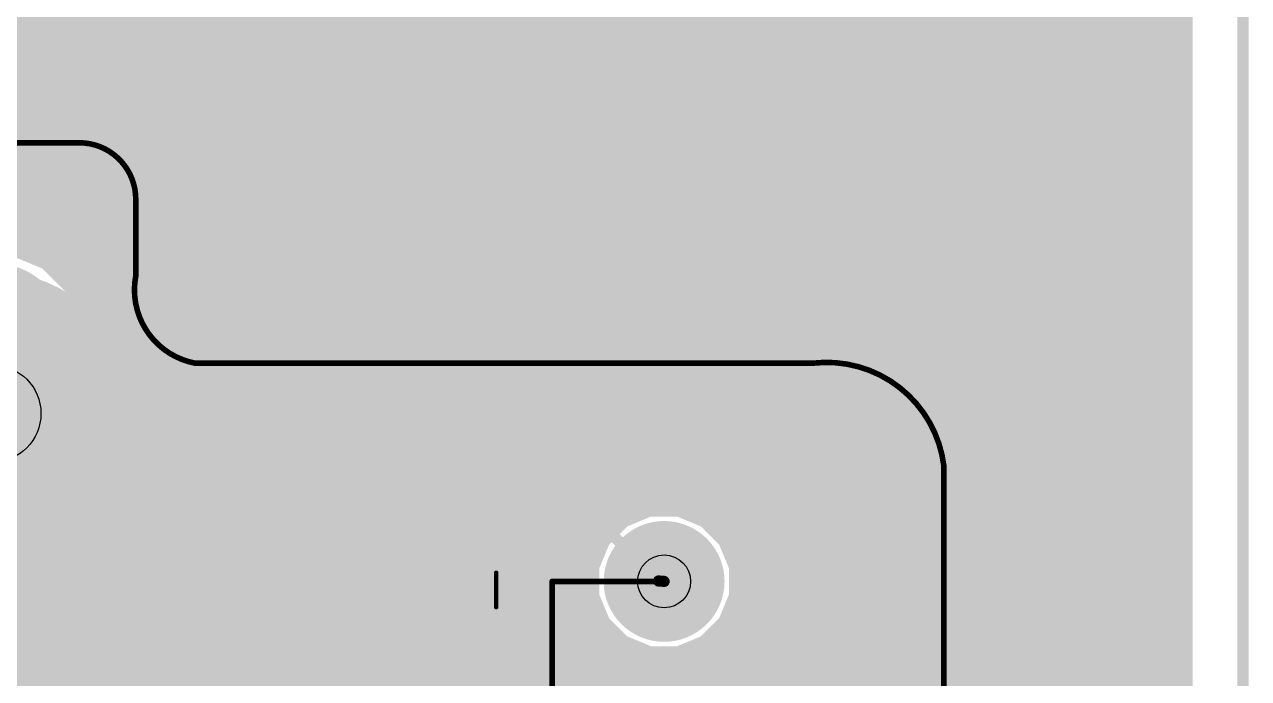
# Model space of a CAD drawing. Extents: x 0 to 10.8, y 0 to 6.1.
# Drawn here: x 9.719 to 10.812, y 2.918 to 3.502 of the extents above; entities that cross this region are included whole.
import ezdxf

# ---------------------------------------------------------------- set-up
doc = ezdxf.new("R2010")
doc.units = 0
for name, color, linetype in [('1', 22, 'CONTINUOUS'), ('116', 253, 'CONTINUOUS'), ('16', 175, 'CONTINUOUS'), ('17', 82, 'CONTINUOUS'), ('20', 7, 'CONTINUOUS'), ('21', 253, 'CONTINUOUS'), ('29', 253, 'CONTINUOUS'), ('30', 253, 'CONTINUOUS'), ('44', 253, 'CONTINUOUS')]:
    doc.layers.add(name, color=color, linetype=linetype)

# ---------------------------------------------------------------- blocks, each defined once
blk = doc.blocks.new('ROUNDP')
at = {"const_width": 0.5}
blk.add_lwpolyline([(0, -0.25, 1), (0, 0.25, 1), (0, -0.25)], format="xyb", dxfattribs=at)
blk = doc.blocks.new('LONGP100')
at = {"const_width": 1}
blk.add_lwpolyline([(-0.5, 0), (0.5, 0)], dxfattribs=at)
at = {"const_width": 0.5}
for points in [[(-0.5, 0.25, 1), (-0.5, -0.25)], [(0.5, -0.25, 1), (0.5, 0.25)]]:
    blk.add_lwpolyline(points, format="xyb", dxfattribs=at)

msp = doc.modelspace()

# ---------------------------------------------------------------- linework, layer by layer
at = {"layer": '1'}
for points, const_width in [([(10.754087, 4.286417), (10.754087, 0.248579)], 0.016), ([(8.961043, 3.504), (10.754087, 3.504)], 0.016), ([(8.961043, 3.488), (10.754087, 3.488)], 0.016), ([(8.961043, 3.472), (10.754087, 3.472)], 0.016), ([(8.961043, 3.456), (10.754087, 3.456)], 0.016), ([(8.961043, 3.44), (10.754087, 3.44)], 0.016), ([(8.961043, 3.424), (10.754087, 3.424)], 0.016), ([(8.961043, 3.408), (10.754087, 3.408)], 0.016), ([(8.961043, 3.392), (10.754087, 3.392)], 0.016), ([(8.961043, 3.376), (10.754087, 3.376)], 0.016), ([(8.961043, 3.36), (10.754087, 3.36)], 0.016), ([(8.961043, 3.344), (10.754087, 3.344)], 0.016), ([(8.961043, 3.328), (10.754087, 3.328)], 0.016), ([(8.961043, 3.312), (10.754087, 3.312)], 0.016), ([(9.747882, 3.294398), (9.709732, 3.304618)], 0.016), ([(9.741902, 3.296), (10.754087, 3.296)], 0.016), ([(9.782083, 3.27465), (9.747882, 3.294398)], 0.016), ([(9.689984, 2.872858), (9.689984, 3.154622)], 0.254), ([(9.772819, 3.28), (10.754087, 3.28)], 0.016), ([(9.810012, 3.24672), (9.782083, 3.27465)], 0.016), ([(9.792732, 3.264), (10.754087, 3.264)], 0.016), ([(9.808732, 3.248), (10.754087, 3.248)], 0.016), ([(9.82976, 3.21252), (9.810012, 3.24672)], 0.016), ([(9.818512, 3.232), (10.754087, 3.232)], 0.016), ([(9.827752, 3.216), (10.754087, 3.216)], 0.016), ([(9.83998, 3.17437), (9.82976, 3.21252)], 0.016), ([(9.833114, 3.2), (10.754087, 3.2)], 0.016), ([(9.837402, 3.184), (10.754087, 3.184)], 0.016), ([(9.83998, 2.853106), (9.83998, 3.17437)], 0.016), ([(9.83998, 3.168), (10.754087, 3.168)], 0.016), ([(9.83998, 3.152), (10.754087, 3.152)], 0.016), ([(9.83998, 3.136), (10.754087, 3.136)], 0.016), ([(9.83998, 3.12), (10.754087, 3.12)], 0.016), ([(9.83998, 3.104), (10.754087, 3.104)], 0.016), ([(9.83998, 3.088), (10.754087, 3.088)], 0.016), ([(9.83998, 3.072), (10.754087, 3.072)], 0.016), ([(10.276854, 3.070618), (10.252598, 3.060571)], 0.016), ([(10.30311, 3.070618), (10.276854, 3.070618)], 0.016), ([(10.327366, 3.060571), (10.30311, 3.070618)], 0.016), ([(9.83998, 3.056), (10.248028, 3.056)], 0.016), ([(10.252598, 3.060571), (10.234031, 3.042004)], 0.016), ([(10.345933, 3.042004), (10.327366, 3.060571)], 0.016), ([(10.331937, 3.056), (10.754087, 3.056)], 0.016), ([(9.83998, 3.04), (10.233205, 3.04)], 0.016), ([(10.234031, 3.042004), (10.223984, 3.017748)], 0.016), ([(10.35598, 3.017748), (10.345933, 3.042004)], 0.016), ([(10.346764, 3.04), (10.754087, 3.04)], 0.016), ([(9.83998, 3.024), (10.226575, 3.024)], 0.016), ([(10.353394, 3.024), (10.754087, 3.024)], 0.016), ([(10.223984, 3.017748), (10.223984, 2.991492)], 0.016), ([(10.35598, 2.991492), (10.35598, 3.017748)], 0.016), ([(9.83998, 3.008), (10.223984, 3.008)], 0.016), ([(10.35598, 3.008), (10.754087, 3.008)], 0.016), ([(8.660047, 2.872858), (9.689984, 2.872858)], 0.254), ([(9.83998, 2.992), (10.223984, 2.992)], 0.016), ([(10.223984, 2.991492), (10.234031, 2.967236)], 0.016), ([(10.345933, 2.967236), (10.35598, 2.991492)], 0.016), ([(10.35598, 2.992), (10.754087, 2.992)], 0.016), ([(9.83998, 2.976), (10.230398, 2.976)], 0.016), ([(10.234031, 2.967236), (10.252598, 2.948669)], 0.016), ([(10.327366, 2.948669), (10.345933, 2.967236)], 0.016), ([(10.349563, 2.976), (10.754087, 2.976)], 0.016), ([(9.83998, 2.96), (10.241268, 2.96)], 0.016), ([(10.369575, 2.959618), (10.330154, 2.949055)], 0.016), ([(10.338697, 2.96), (10.754087, 2.96)], 0.016), ([(10.41039, 2.959618), (10.369575, 2.959618)], 0.016), ([(10.449811, 2.949055), (10.41039, 2.959618)], 0.016), ([(10.252598, 2.948669), (10.276854, 2.938622)], 0.016), ([(10.330154, 2.949055), (10.294811, 2.92865)], 0.016), ([(10.30311, 2.938622), (10.327366, 2.948669)], 0.016), ([(10.485154, 2.92865), (10.449811, 2.949055)], 0.016), ([(9.83998, 2.944), (10.26387, 2.944)], 0.016), ([(10.276854, 2.938622), (10.30311, 2.938622)], 0.016), ([(10.316091, 2.944), (10.321402, 2.944)], 0.016), ([(10.458567, 2.944), (10.754087, 2.944)], 0.016), ([(9.83998, 2.928), (10.294161, 2.928)], 0.016), ([(10.294811, 2.92865), (10.165953, 2.799791)], 0.016), ([(10.289984, 2.704622), (10.389984, 2.804622)], 0.254), ([(10.514012, 2.899791), (10.485154, 2.92865)], 0.016), ([(10.485803, 2.928), (10.754087, 2.928)], 0.016), ([(9.83998, 2.912), (10.278161, 2.912)], 0.016), ([(10.501803, 2.912), (10.754087, 2.912)], 0.016)]:
    msp.add_lwpolyline(points, dxfattribs=dict(at, const_width=const_width))
for points, const_width in [([(10.754087, 3.5, 1), (10.754087, 3.508)], 0.008), ([(10.754087, 3.484, 1), (10.754087, 3.492)], 0.008), ([(10.754087, 3.468, 1), (10.754087, 3.476)], 0.008), ([(10.754087, 3.452, 1), (10.754087, 3.46)], 0.008), ([(10.754087, 3.436, 1), (10.754087, 3.444)], 0.008), ([(10.754087, 3.42, 1), (10.754087, 3.428)], 0.008), ([(10.754087, 3.404, 1), (10.754087, 3.412)], 0.008), ([(10.754087, 3.388, 1), (10.754087, 3.396)], 0.008), ([(10.754087, 3.372, 1), (10.754087, 3.38)], 0.008), ([(10.754087, 3.356, 1), (10.754087, 3.364)], 0.008), ([(10.754087, 3.34, 1), (10.754087, 3.348)], 0.008), ([(10.754087, 3.324, 1), (10.754087, 3.332)], 0.008), ([(10.754087, 3.308, 1), (10.754087, 3.316)], 0.008), ([(9.741902, 3.3, 1), (9.741902, 3.292)], 0.008), ([(10.754087, 3.292, 1), (10.754087, 3.3)], 0.008), ([(9.749882, 3.297862, 1), (9.745882, 3.290934)], 0.008), ([(9.746847, 3.290534, 1), (9.748917, 3.298261)], 0.008), ([(9.753484, 3.154622, 1), (9.626484, 3.154622)], 0.127), ([(9.772819, 3.284, 1), (9.772819, 3.276)], 0.008), ([(9.784911, 3.277478, 1), (9.779254, 3.271821)], 0.008), ([(9.780083, 3.271186, 1), (9.784083, 3.278114)], 0.008), ([(10.754087, 3.276, 1), (10.754087, 3.284)], 0.008), ([(9.792732, 3.268, 1), (9.792732, 3.26)], 0.008), ([(10.754087, 3.26, 1), (10.754087, 3.268)], 0.008), ([(9.808732, 3.252, 1), (9.808732, 3.244)], 0.008), ([(9.813476, 3.248721, 1), (9.806548, 3.24472)], 0.008), ([(9.807183, 3.243892, 1), (9.81284, 3.249549)], 0.008), ([(10.754087, 3.244, 1), (10.754087, 3.252)], 0.008), ([(9.818512, 3.236, 1), (9.818512, 3.228)], 0.008), ([(10.754087, 3.228, 1), (10.754087, 3.236)], 0.008), ([(9.827752, 3.22, 1), (9.827752, 3.212)], 0.008), ([(9.833624, 3.213555, 1), (9.825896, 3.211485)], 0.008), ([(9.826296, 3.21052, 1), (9.833224, 3.21452)], 0.008), ([(10.754087, 3.212, 1), (10.754087, 3.22)], 0.008), ([(9.833114, 3.204, 1), (9.833114, 3.196)], 0.008), ([(10.754087, 3.196, 1), (10.754087, 3.204)], 0.008), ([(9.837402, 3.188, 1), (9.837402, 3.18)], 0.008), ([(9.84398, 3.17437, 1), (9.83598, 3.17437)], 0.008), ([(10.754087, 3.18, 1), (10.754087, 3.188)], 0.008), ([(9.83998, 3.172, 1), (9.83998, 3.164)], 0.008), ([(9.836117, 3.173335, 1), (9.843844, 3.175405)], 0.008), ([(10.754087, 3.164, 1), (10.754087, 3.172)], 0.008), ([(9.83998, 3.156, 1), (9.83998, 3.148)], 0.008), ([(10.754087, 3.148, 1), (10.754087, 3.156)], 0.008), ([(9.83998, 3.14, 1), (9.83998, 3.132)], 0.008), ([(10.754087, 3.132, 1), (10.754087, 3.14)], 0.008), ([(9.83998, 3.124, 1), (9.83998, 3.116)], 0.008), ([(10.754087, 3.116, 1), (10.754087, 3.124)], 0.008), ([(9.83998, 3.108, 1), (9.83998, 3.1)], 0.008), ([(10.754087, 3.1, 1), (10.754087, 3.108)], 0.008), ([(9.83998, 3.092, 1), (9.83998, 3.084)], 0.008), ([(10.754087, 3.084, 1), (10.754087, 3.092)], 0.008), ([(9.83998, 3.076, 1), (9.83998, 3.068)], 0.008), ([(10.276854, 3.074618, 1), (10.276854, 3.066618)], 0.008), ([(10.278385, 3.066923, 1), (10.275324, 3.074314)], 0.008), ([(10.304641, 3.074314, 1), (10.301579, 3.066923)], 0.008), ([(10.30311, 3.066618, 1), (10.30311, 3.074618)], 0.008), ([(10.754087, 3.068, 1), (10.754087, 3.076)], 0.008), ([(9.83998, 3.06, 1), (9.83998, 3.052)], 0.008), ([(10.248028, 3.052, 1), (10.248028, 3.06)], 0.008), ([(10.251068, 3.064266, 1), (10.254129, 3.056875)], 0.008), ([(10.255427, 3.057742, 1), (10.24977, 3.063399)], 0.008), ([(10.330195, 3.063399, 1), (10.324538, 3.057742)], 0.008), ([(10.325835, 3.056875, 1), (10.328897, 3.064266)], 0.008), ([(10.331937, 3.06, 1), (10.331937, 3.052)], 0.008), ([(10.754087, 3.052, 1), (10.754087, 3.06)], 0.008), ([(9.83998, 3.044, 1), (9.83998, 3.036)], 0.008), ([(10.231203, 3.044832, 1), (10.23686, 3.039176)], 0.008), ([(10.237727, 3.040473, 1), (10.230336, 3.043535)], 0.008), ([(10.233205, 3.036, 1), (10.233205, 3.044)], 0.008), ([(10.349629, 3.043535, 1), (10.342238, 3.040473)], 0.008), ([(10.346764, 3.044, 1), (10.346764, 3.036)], 0.008), ([(10.343105, 3.039176, 1), (10.348761, 3.044832)], 0.008), ([(10.754087, 3.036, 1), (10.754087, 3.044)], 0.008), ([(9.83998, 3.028, 1), (9.83998, 3.02)], 0.008), ([(10.226575, 3.02, 1), (10.226575, 3.028)], 0.008), ([(10.353394, 3.028, 1), (10.353394, 3.02)], 0.008), ([(10.754087, 3.02, 1), (10.754087, 3.028)], 0.008), ([(10.227984, 3.017748, 1), (10.219984, 3.017748)], 0.008), ([(10.220289, 3.019279, 1), (10.22768, 3.016217)], 0.008), ([(10.35998, 3.017748, 1), (10.35198, 3.017748)], 0.008), ([(10.352285, 3.016217, 1), (10.359676, 3.019279)], 0.008), ([(9.83998, 3.012, 1), (9.83998, 3.004)], 0.008), ([(10.223984, 3.004, 1), (10.223984, 3.012)], 0.008), ([(10.35598, 3.012, 1), (10.35598, 3.004)], 0.008), ([(10.754087, 3.004, 1), (10.754087, 3.012)], 0.008), ([(9.689984, 2.809358, 1), (9.689984, 2.936358)], 0.127), ([(9.83998, 2.996, 1), (9.83998, 2.988)], 0.008), ([(10.22768, 2.993023, 1), (10.220289, 2.989961)], 0.008), ([(10.223984, 2.988, 1), (10.223984, 2.996)], 0.008), ([(10.35598, 2.996, 1), (10.35598, 2.988)], 0.008), ([(10.359676, 2.989961, 1), (10.352285, 2.993023)], 0.008), ([(10.754087, 2.988, 1), (10.754087, 2.996)], 0.008), ([(10.219984, 2.991492, 1), (10.227984, 2.991492)], 0.008), ([(10.35198, 2.991492, 1), (10.35998, 2.991492)], 0.008), ([(9.83998, 2.98, 1), (9.83998, 2.972)], 0.008), ([(10.23686, 2.970065, 1), (10.231203, 2.964408)], 0.008), ([(10.230398, 2.972, 1), (10.230398, 2.98)], 0.008), ([(10.348761, 2.964408, 1), (10.343105, 2.970065)], 0.008), ([(10.349563, 2.98, 1), (10.349563, 2.972)], 0.008), ([(10.754087, 2.972, 1), (10.754087, 2.98)], 0.008), ([(9.83998, 2.964, 1), (9.83998, 2.956)], 0.008), ([(10.230336, 2.965705, 1), (10.237727, 2.968767)], 0.008), ([(10.241268, 2.956, 1), (10.241268, 2.964)], 0.008), ([(10.338697, 2.964, 1), (10.338697, 2.956)], 0.008), ([(10.342238, 2.968767, 1), (10.349629, 2.965705)], 0.008), ([(10.369575, 2.963618, 1), (10.369575, 2.955618)], 0.008), ([(10.37061, 2.955754, 1), (10.36854, 2.963482)], 0.008), ([(10.411425, 2.963482, 1), (10.409354, 2.955754)], 0.008), ([(10.41039, 2.955618, 1), (10.41039, 2.963618)], 0.008), ([(10.754087, 2.956, 1), (10.754087, 2.964)], 0.008), ([(10.254129, 2.952365, 1), (10.251068, 2.944974)], 0.008), ([(10.24977, 2.945841, 1), (10.255427, 2.951498)], 0.008), ([(10.324538, 2.951498, 1), (10.330195, 2.945841)], 0.008), ([(10.328897, 2.944974, 1), (10.325835, 2.952365)], 0.008), ([(10.329118, 2.952919, 1), (10.331189, 2.945191)], 0.008), ([(10.332154, 2.945591, 1), (10.328154, 2.952519)], 0.008), ([(10.451811, 2.952519, 1), (10.447811, 2.945591)], 0.008), ([(10.448776, 2.945191, 1), (10.450846, 2.952919)], 0.008), ([(9.83998, 2.948, 1), (9.83998, 2.94)], 0.008), ([(10.26387, 2.94, 1), (10.26387, 2.948)], 0.008), ([(10.276854, 2.942622, 1), (10.276854, 2.934622)], 0.008), ([(10.275324, 2.934927, 1), (10.278385, 2.942318)], 0.008), ([(10.301579, 2.942318, 1), (10.304641, 2.934927)], 0.008), ([(10.30311, 2.934622, 1), (10.30311, 2.942622)], 0.008), ([(10.316091, 2.948, 1), (10.316091, 2.94)], 0.008), ([(10.321402, 2.94, 1), (10.321402, 2.948)], 0.008), ([(10.458567, 2.948, 1), (10.458567, 2.94)], 0.008), ([(10.754087, 2.94, 1), (10.754087, 2.948)], 0.008), ([(9.626484, 2.872858, 1), (9.753484, 2.872858)], 0.127), ([(9.83998, 2.932, 1), (9.83998, 2.924)], 0.008), ([(10.434886, 2.759721, 1), (10.345083, 2.849523)], 0.127), ([(10.292811, 2.932114, 1), (10.296811, 2.925186)], 0.008), ([(10.297639, 2.925821, 1), (10.291983, 2.931478)], 0.008), ([(10.294161, 2.924, 1), (10.294161, 2.932)], 0.008), ([(10.487982, 2.931478, 1), (10.482325, 2.925821)], 0.008), ([(10.485803, 2.932, 1), (10.485803, 2.924)], 0.008), ([(10.483154, 2.925186, 1), (10.487154, 2.932114)], 0.008), ([(10.754087, 2.924, 1), (10.754087, 2.932)], 0.008), ([(9.83998, 2.916, 1), (9.83998, 2.908)], 0.008), ([(10.278161, 2.908, 1), (10.278161, 2.916)], 0.008), ([(10.501803, 2.916, 1), (10.501803, 2.908)], 0.008), ([(10.754087, 2.908, 1), (10.754087, 2.916)], 0.008)]:
    msp.add_lwpolyline(points, format="xyb", dxfattribs=dict(at, const_width=const_width))
at = {"layer": '116'}
for points, const_width in [([(9.69, 3.129016, 1), (9.69, 3.180197, 1), (9.69, 3.129016)], 0.03937), ([(10.29, 2.988858, 1), (10.29, 3.020354, 1), (10.29, 2.988858)], 0.019685)]:
    msp.add_lwpolyline(points, format="xyb", dxfattribs=dict(at, const_width=const_width))
at = {"layer": '16'}
for points, const_width in [([(10.257213, 3.06248), (9.005996, 4.313697)], 0.016), ([(8.985, 4.305), (10.285, 3.005)], 0.01), ([(8.976299, 4.284), (10.229425, 3.030878)], 0.016), ([(10.754087, 4.286417), (10.754087, 0.248579)], 0.016), ([(8.956043, 3.504), (9.756299, 3.504)], 0.016), ([(9.815693, 3.504), (10.754087, 3.504)], 0.016), ([(8.956043, 3.488), (9.772299, 3.488)], 0.016), ([(9.831693, 3.488), (10.754087, 3.488)], 0.016), ([(8.956043, 3.472), (9.788299, 3.472)], 0.016), ([(9.847693, 3.472), (10.754087, 3.472)], 0.016), ([(8.956043, 3.456), (9.804299, 3.456)], 0.016), ([(9.863693, 3.456), (10.754087, 3.456)], 0.016), ([(8.956043, 3.44), (9.820299, 3.44)], 0.016), ([(9.879693, 3.44), (10.754087, 3.44)], 0.016), ([(8.956043, 3.424), (9.836299, 3.424)], 0.016), ([(9.895693, 3.424), (10.754087, 3.424)], 0.016), ([(8.956043, 3.408), (9.852299, 3.408)], 0.016), ([(9.911693, 3.408), (10.754087, 3.408)], 0.016), ([(8.956043, 3.392), (9.868299, 3.392)], 0.016), ([(9.927693, 3.392), (10.754087, 3.392)], 0.016), ([(8.956043, 3.376), (9.884299, 3.376)], 0.016), ([(9.943693, 3.376), (10.754087, 3.376)], 0.016), ([(8.956043, 3.36), (9.900299, 3.36)], 0.016), ([(9.959693, 3.36), (10.754087, 3.36)], 0.016), ([(8.956043, 3.344), (9.916299, 3.344)], 0.016), ([(9.975693, 3.344), (10.754087, 3.344)], 0.016), ([(8.956043, 3.328), (9.932299, 3.328)], 0.016), ([(9.991693, 3.328), (10.754087, 3.328)], 0.016), ([(8.956043, 3.312), (9.948299, 3.312)], 0.016), ([(10.007693, 3.312), (10.754087, 3.312)], 0.016), ([(9.73887, 3.291094), (9.70715, 3.304232)], 0.016), ([(9.727028, 3.296), (9.964299, 3.296)], 0.016), ([(10.023693, 3.296), (10.754087, 3.296)], 0.016), ([(9.76315, 3.266815), (9.73887, 3.291094)], 0.016), ([(9.749965, 3.28), (9.980299, 3.28)], 0.016), ([(10.039693, 3.28), (10.754087, 3.28)], 0.016), ([(9.776287, 3.235094), (9.76315, 3.266815)], 0.016), ([(9.764319, 3.264), (9.996299, 3.264)], 0.016), ([(10.055693, 3.264), (10.754087, 3.264)], 0.016), ([(9.770945, 3.248), (10.012299, 3.248)], 0.016), ([(10.071693, 3.248), (10.754087, 3.248)], 0.016), ([(9.776287, 3.074146), (9.776287, 3.235094)], 0.016), ([(9.776287, 3.232), (10.028299, 3.232)], 0.016), ([(10.087693, 3.232), (10.754087, 3.232)], 0.016), ([(9.776287, 3.216), (10.044299, 3.216)], 0.016), ([(10.103693, 3.216), (10.754087, 3.216)], 0.016), ([(9.776287, 3.2), (10.060299, 3.2)], 0.016), ([(10.119693, 3.2), (10.754087, 3.2)], 0.016), ([(9.776287, 3.184), (10.076299, 3.184)], 0.016), ([(10.135693, 3.184), (10.754087, 3.184)], 0.016), ([(9.776287, 3.168), (10.092299, 3.168)], 0.016), ([(10.151693, 3.168), (10.754087, 3.168)], 0.016), ([(9.776287, 3.152), (10.108299, 3.152)], 0.016), ([(10.167693, 3.152), (10.754087, 3.152)], 0.016), ([(9.776287, 3.136), (10.124299, 3.136)], 0.016), ([(10.183693, 3.136), (10.754087, 3.136)], 0.016), ([(9.776287, 3.12), (10.140299, 3.12)], 0.016), ([(10.199693, 3.12), (10.754087, 3.12)], 0.016), ([(9.776287, 3.104), (10.156299, 3.104)], 0.016), ([(10.215693, 3.104), (10.754087, 3.104)], 0.016), ([(9.776287, 3.088), (10.172299, 3.088)], 0.016), ([(10.231693, 3.088), (10.754087, 3.088)], 0.016), ([(9.76315, 3.042425), (9.776287, 3.074146)], 0.016), ([(9.775398, 3.072), (10.188299, 3.072)], 0.016), ([(10.247693, 3.072), (10.754087, 3.072)], 0.016), ([(10.276854, 3.070618), (10.257213, 3.06248)], 0.016), ([(10.30311, 3.070618), (10.276854, 3.070618)], 0.016), ([(10.327366, 3.060571), (10.30311, 3.070618)], 0.016), ([(9.768772, 3.056), (10.204299, 3.056)], 0.016), ([(10.345933, 3.042004), (10.327366, 3.060571)], 0.016), ([(10.331937, 3.056), (10.754087, 3.056)], 0.016), ([(9.73887, 3.018146), (9.76315, 3.042425)], 0.016), ([(9.760724, 3.04), (10.220299, 3.04)], 0.016), ([(10.35598, 3.017748), (10.345933, 3.042004)], 0.016), ([(10.346764, 3.04), (10.754087, 3.04)], 0.016), ([(9.744724, 3.024), (10.226579, 3.024)], 0.016), ([(10.229425, 3.030878), (10.223984, 3.017748)], 0.016), ([(10.353394, 3.024), (10.754087, 3.024)], 0.016), ([(9.70715, 3.005008), (9.73887, 3.018146)], 0.016), ([(10.223984, 3.017748), (10.223984, 2.991492)], 0.016), ([(10.35598, 2.991492), (10.35598, 3.017748)], 0.016), ([(9.71437, 3.008), (10.223984, 3.008)], 0.016), ([(10.285, 3.005), (10.289984, 3.004622)], 0.01), ([(10.35598, 3.008), (10.754087, 3.008)], 0.016), ([(8.956043, 2.992), (10.223984, 2.992)], 0.016), ([(10.223984, 2.991492), (10.234031, 2.967236)], 0.016), ([(10.345933, 2.967236), (10.35598, 2.991492)], 0.016), ([(10.35598, 2.992), (10.754087, 2.992)], 0.016), ([(8.956043, 2.976), (10.230398, 2.976)], 0.016), ([(10.234031, 2.967236), (10.252598, 2.948669)], 0.016), ([(10.327366, 2.948669), (10.345933, 2.967236)], 0.016), ([(10.349563, 2.976), (10.754087, 2.976)], 0.016), ([(8.956043, 2.96), (10.241268, 2.96)], 0.016), ([(10.338697, 2.96), (10.754087, 2.96)], 0.016), ([(10.252598, 2.948669), (10.276854, 2.938622)], 0.016), ([(10.30311, 2.938622), (10.327366, 2.948669)], 0.016), ([(7.34915, 2.944), (10.26387, 2.944)], 0.016), ([(10.276854, 2.938622), (10.30311, 2.938622)], 0.016), ([(10.316091, 2.944), (10.754087, 2.944)], 0.016), ([(7.33315, 2.928), (10.754087, 2.928)], 0.016), ([(7.31715, 2.912), (10.754087, 2.912)], 0.016)]:
    msp.add_lwpolyline(points, dxfattribs=dict(at, const_width=const_width))
for points, const_width in [([(9.756299, 3.5, 1), (9.756299, 3.508)], 0.008), ([(9.815693, 3.508, 1), (9.815693, 3.5)], 0.008), ([(10.754087, 3.5, 1), (10.754087, 3.508)], 0.008), ([(9.772299, 3.484, 1), (9.772299, 3.492)], 0.008), ([(9.831693, 3.492, 1), (9.831693, 3.484)], 0.008), ([(10.754087, 3.484, 1), (10.754087, 3.492)], 0.008), ([(9.788299, 3.468, 1), (9.788299, 3.476)], 0.008), ([(9.847693, 3.476, 1), (9.847693, 3.468)], 0.008), ([(10.754087, 3.468, 1), (10.754087, 3.476)], 0.008), ([(9.804299, 3.452, 1), (9.804299, 3.46)], 0.008), ([(9.863693, 3.46, 1), (9.863693, 3.452)], 0.008), ([(10.754087, 3.452, 1), (10.754087, 3.46)], 0.008), ([(9.820299, 3.436, 1), (9.820299, 3.444)], 0.008), ([(9.879693, 3.444, 1), (9.879693, 3.436)], 0.008), ([(10.754087, 3.436, 1), (10.754087, 3.444)], 0.008), ([(9.836299, 3.42, 1), (9.836299, 3.428)], 0.008), ([(9.895693, 3.428, 1), (9.895693, 3.42)], 0.008), ([(10.754087, 3.42, 1), (10.754087, 3.428)], 0.008), ([(9.852299, 3.404, 1), (9.852299, 3.412)], 0.008), ([(9.911693, 3.412, 1), (9.911693, 3.404)], 0.008), ([(10.754087, 3.404, 1), (10.754087, 3.412)], 0.008), ([(9.868299, 3.388, 1), (9.868299, 3.396)], 0.008), ([(9.927693, 3.396, 1), (9.927693, 3.388)], 0.008), ([(10.754087, 3.388, 1), (10.754087, 3.396)], 0.008), ([(9.884299, 3.372, 1), (9.884299, 3.38)], 0.008), ([(9.943693, 3.38, 1), (9.943693, 3.372)], 0.008), ([(10.754087, 3.372, 1), (10.754087, 3.38)], 0.008), ([(9.900299, 3.356, 1), (9.900299, 3.364)], 0.008), ([(9.959693, 3.364, 1), (9.959693, 3.356)], 0.008), ([(10.754087, 3.356, 1), (10.754087, 3.364)], 0.008), ([(9.916299, 3.34, 1), (9.916299, 3.348)], 0.008), ([(9.975693, 3.348, 1), (9.975693, 3.34)], 0.008), ([(10.754087, 3.34, 1), (10.754087, 3.348)], 0.008), ([(9.932299, 3.324, 1), (9.932299, 3.332)], 0.008), ([(9.991693, 3.332, 1), (9.991693, 3.324)], 0.008), ([(10.754087, 3.324, 1), (10.754087, 3.332)], 0.008), ([(9.948299, 3.308, 1), (9.948299, 3.316)], 0.008), ([(10.007693, 3.316, 1), (10.007693, 3.308)], 0.008), ([(10.754087, 3.308, 1), (10.754087, 3.316)], 0.008), ([(9.727028, 3.3, 1), (9.727028, 3.292)], 0.008), ([(9.964299, 3.292, 1), (9.964299, 3.3)], 0.008), ([(10.023693, 3.3, 1), (10.023693, 3.292)], 0.008), ([(10.754087, 3.292, 1), (10.754087, 3.3)], 0.008), ([(9.741699, 3.293923, 1), (9.736042, 3.288266)], 0.008), ([(9.737339, 3.287399, 1), (9.740401, 3.29479)], 0.008), ([(9.749965, 3.284, 1), (9.749965, 3.276)], 0.008), ([(9.980299, 3.276, 1), (9.980299, 3.284)], 0.008), ([(10.039693, 3.284, 1), (10.039693, 3.276)], 0.008), ([(10.754087, 3.276, 1), (10.754087, 3.284)], 0.008), ([(9.766845, 3.268346, 1), (9.759454, 3.265284)], 0.008), ([(9.764319, 3.268, 1), (9.764319, 3.26)], 0.008), ([(9.760321, 3.263987, 1), (9.765978, 3.269643)], 0.008), ([(9.996299, 3.26, 1), (9.996299, 3.268)], 0.008), ([(10.055693, 3.268, 1), (10.055693, 3.26)], 0.008), ([(10.754087, 3.26, 1), (10.754087, 3.268)], 0.008), ([(9.770945, 3.252, 1), (9.770945, 3.244)], 0.008), ([(10.012299, 3.244, 1), (10.012299, 3.252)], 0.008), ([(10.071693, 3.252, 1), (10.071693, 3.244)], 0.008), ([(10.754087, 3.244, 1), (10.754087, 3.252)], 0.008), ([(9.780287, 3.235094, 1), (9.772287, 3.235094)], 0.008), ([(9.776287, 3.236, 1), (9.776287, 3.228)], 0.008), ([(9.772592, 3.233564, 1), (9.779983, 3.236625)], 0.008), ([(10.028299, 3.228, 1), (10.028299, 3.236)], 0.008), ([(10.087693, 3.236, 1), (10.087693, 3.228)], 0.008), ([(10.754087, 3.228, 1), (10.754087, 3.236)], 0.008), ([(9.776287, 3.22, 1), (9.776287, 3.212)], 0.008), ([(10.044299, 3.212, 1), (10.044299, 3.22)], 0.008), ([(10.103693, 3.22, 1), (10.103693, 3.212)], 0.008), ([(10.754087, 3.212, 1), (10.754087, 3.22)], 0.008), ([(9.776287, 3.204, 1), (9.776287, 3.196)], 0.008), ([(10.060299, 3.196, 1), (10.060299, 3.204)], 0.008), ([(10.119693, 3.204, 1), (10.119693, 3.196)], 0.008), ([(10.754087, 3.196, 1), (10.754087, 3.204)], 0.008), ([(9.776287, 3.188, 1), (9.776287, 3.18)], 0.008), ([(10.076299, 3.18, 1), (10.076299, 3.188)], 0.008), ([(10.135693, 3.188, 1), (10.135693, 3.18)], 0.008), ([(10.754087, 3.18, 1), (10.754087, 3.188)], 0.008), ([(9.776287, 3.172, 1), (9.776287, 3.164)], 0.008), ([(10.092299, 3.164, 1), (10.092299, 3.172)], 0.008), ([(10.151693, 3.172, 1), (10.151693, 3.164)], 0.008), ([(10.754087, 3.164, 1), (10.754087, 3.172)], 0.008), ([(9.776287, 3.156, 1), (9.776287, 3.148)], 0.008), ([(10.108299, 3.148, 1), (10.108299, 3.156)], 0.008), ([(10.167693, 3.156, 1), (10.167693, 3.148)], 0.008), ([(10.754087, 3.148, 1), (10.754087, 3.156)], 0.008), ([(9.776287, 3.14, 1), (9.776287, 3.132)], 0.008), ([(10.124299, 3.132, 1), (10.124299, 3.14)], 0.008), ([(10.183693, 3.14, 1), (10.183693, 3.132)], 0.008), ([(10.754087, 3.132, 1), (10.754087, 3.14)], 0.008), ([(9.776287, 3.124, 1), (9.776287, 3.116)], 0.008), ([(10.140299, 3.116, 1), (10.140299, 3.124)], 0.008), ([(10.199693, 3.124, 1), (10.199693, 3.116)], 0.008), ([(10.754087, 3.116, 1), (10.754087, 3.124)], 0.008), ([(9.776287, 3.108, 1), (9.776287, 3.1)], 0.008), ([(10.156299, 3.1, 1), (10.156299, 3.108)], 0.008), ([(10.215693, 3.108, 1), (10.215693, 3.1)], 0.008), ([(10.754087, 3.1, 1), (10.754087, 3.108)], 0.008), ([(9.776287, 3.092, 1), (9.776287, 3.084)], 0.008), ([(10.172299, 3.084, 1), (10.172299, 3.092)], 0.008), ([(10.231693, 3.092, 1), (10.231693, 3.084)], 0.008), ([(10.754087, 3.084, 1), (10.754087, 3.092)], 0.008), ([(9.775398, 3.076, 1), (9.775398, 3.068)], 0.008), ([(9.772287, 3.074146, 1), (9.780287, 3.074146)], 0.008), ([(9.779983, 3.072615, 1), (9.772592, 3.075676)], 0.008), ([(10.188299, 3.068, 1), (10.188299, 3.076)], 0.008), ([(10.247693, 3.076, 1), (10.247693, 3.068)], 0.008), ([(10.276854, 3.074618, 1), (10.276854, 3.066618)], 0.008), ([(10.278385, 3.066923, 1), (10.275323, 3.074314)], 0.008), ([(10.304641, 3.074314, 1), (10.301579, 3.066923)], 0.008), ([(10.30311, 3.066618, 1), (10.30311, 3.074618)], 0.008), ([(10.754087, 3.068, 1), (10.754087, 3.076)], 0.008), ([(9.768772, 3.06, 1), (9.768772, 3.052)], 0.008), ([(10.204299, 3.052, 1), (10.204299, 3.06)], 0.008), ([(10.255682, 3.066176, 1), (10.258744, 3.058785)], 0.008), ([(10.254384, 3.059652, 1), (10.260041, 3.065309)], 0.008), ([(10.330195, 3.063399, 1), (10.324538, 3.057742)], 0.008), ([(10.325835, 3.056875, 1), (10.328897, 3.064266)], 0.008), ([(10.331937, 3.06, 1), (10.331937, 3.052)], 0.008), ([(10.754087, 3.052, 1), (10.754087, 3.06)], 0.008), ([(9.760724, 3.044, 1), (9.760724, 3.036)], 0.008), ([(9.759454, 3.043956, 1), (9.766845, 3.040895)], 0.008), ([(9.765978, 3.039597, 1), (9.760321, 3.045254)], 0.008), ([(10.220299, 3.036, 1), (10.220299, 3.044)], 0.008), ([(10.349629, 3.043535, 1), (10.342238, 3.040473)], 0.008), ([(10.346764, 3.044, 1), (10.346764, 3.036)], 0.008), ([(10.343105, 3.039176, 1), (10.348761, 3.044832)], 0.008), ([(10.754087, 3.036, 1), (10.754087, 3.044)], 0.008), ([(9.744724, 3.028, 1), (9.744724, 3.02)], 0.008), ([(10.23312, 3.029347, 1), (10.22573, 3.032409)], 0.008), ([(10.226579, 3.02, 1), (10.226579, 3.028)], 0.008), ([(10.226597, 3.02805, 1), (10.232254, 3.033706)], 0.008), ([(10.353394, 3.028, 1), (10.353394, 3.02)], 0.008), ([(10.754087, 3.02, 1), (10.754087, 3.028)], 0.008), ([(9.736042, 3.020974, 1), (9.741699, 3.015317)], 0.008), ([(9.740401, 3.01445, 1), (9.737339, 3.021841)], 0.008), ([(10.227984, 3.017748, 1), (10.219984, 3.017748)], 0.008), ([(10.220289, 3.019279, 1), (10.22768, 3.016217)], 0.008), ([(10.35998, 3.017748, 1), (10.35198, 3.017748)], 0.008), ([(10.352285, 3.016217, 1), (10.359676, 3.019279)], 0.008), ([(10.223984, 3.004, 1), (10.223984, 3.012)], 0.008), ([(10.285189, 3.007493, 1), (10.284811, 3.002507)], 0.005), ([(10.283232, 3.003232, 1), (10.286768, 3.006768)], 0.005), ([(10.289795, 3.002129, 1), (10.290173, 3.007115)], 0.005), ([(10.35598, 3.012, 1), (10.35598, 3.004)], 0.008), ([(10.754087, 3.004, 1), (10.754087, 3.012)], 0.008), ([(10.22768, 2.993023, 1), (10.220289, 2.989961)], 0.008), ([(10.223984, 2.988, 1), (10.223984, 2.996)], 0.008), ([(10.35598, 2.996, 1), (10.35598, 2.988)], 0.008), ([(10.359676, 2.989961, 1), (10.352285, 2.993023)], 0.008), ([(10.754087, 2.988, 1), (10.754087, 2.996)], 0.008), ([(10.219984, 2.991492, 1), (10.227984, 2.991492)], 0.008), ([(10.35198, 2.991492, 1), (10.35998, 2.991492)], 0.008), ([(10.23686, 2.970065, 1), (10.231203, 2.964408)], 0.008), ([(10.230398, 2.972, 1), (10.230398, 2.98)], 0.008), ([(10.348761, 2.964408, 1), (10.343105, 2.970065)], 0.008), ([(10.349563, 2.98, 1), (10.349563, 2.972)], 0.008), ([(10.754087, 2.972, 1), (10.754087, 2.98)], 0.008), ([(10.230336, 2.965705, 1), (10.237727, 2.968767)], 0.008), ([(10.241268, 2.956, 1), (10.241268, 2.964)], 0.008), ([(10.338697, 2.964, 1), (10.338697, 2.956)], 0.008), ([(10.342238, 2.968767, 1), (10.349629, 2.965705)], 0.008), ([(10.754087, 2.956, 1), (10.754087, 2.964)], 0.008), ([(10.254129, 2.952365, 1), (10.251068, 2.944974)], 0.008), ([(10.24977, 2.945841, 1), (10.255427, 2.951498)], 0.008), ([(10.324538, 2.951498, 1), (10.330195, 2.945841)], 0.008), ([(10.328897, 2.944974, 1), (10.325835, 2.952365)], 0.008), ([(10.26387, 2.94, 1), (10.26387, 2.948)], 0.008), ([(10.276854, 2.942622, 1), (10.276854, 2.934622)], 0.008), ([(10.275324, 2.934927, 1), (10.278385, 2.942318)], 0.008), ([(10.301579, 2.942318, 1), (10.304641, 2.934927)], 0.008), ([(10.30311, 2.934622, 1), (10.30311, 2.942622)], 0.008), ([(10.316091, 2.948, 1), (10.316091, 2.94)], 0.008), ([(10.754087, 2.94, 1), (10.754087, 2.948)], 0.008), ([(10.754087, 2.924, 1), (10.754087, 2.932)], 0.008), ([(10.754087, 2.908, 1), (10.754087, 2.916)], 0.008)]:
    msp.add_lwpolyline(points, format="xyb", dxfattribs=dict(at, const_width=const_width))
at = {"layer": '20', "const_width": 0.01}
msp.add_lwpolyline([(10.807087, -0.007874), (10.807087, 4.527559)], dxfattribs=at)
at = {"layer": '21'}
for points, const_width in [([(9.767508, 3.396622), (9.303626, 3.396622)], 0.005), ([(9.817984, 3.277622), (9.817984, 3.346146)], 0.005), ([(10.422717, 3.199622), (9.870984, 3.199622)], 0.005), ([(10.539984, 2.459063), (10.539984, 3.107354)], 0.005), ([(10.139969, 2.981622), (10.139969, 3.012311)], 0.004), ([(10.189984, 3.004622), (10.289984, 3.004622)], 0.005), ([(10.189984, 2.854622), (10.189984, 3.004622)], 0.005)]:
    msp.add_lwpolyline(points, dxfattribs=dict(at, const_width=const_width))
for points, const_width in [([(9.817984, 3.346146, 0.414214), (9.767508, 3.396622)], 0.005), ([(9.767508, 3.397872, 1), (9.767508, 3.395372)], 0.0025), ([(9.767508, 3.395372, 1), (9.767508, 3.397872)], 0.0025), ([(9.819234, 3.346146, 1), (9.816734, 3.346146)], 0.0025), ([(9.816734, 3.346146, 1), (9.819234, 3.346146)], 0.0025), ([(9.817984, 3.277622, 0.414214), (9.870984, 3.199622)], 0.005), ([(9.816734, 3.277622, 1), (9.819234, 3.277622)], 0.0025), ([(9.819212, 3.277388, 1), (9.816756, 3.277856)], 0.0025), ([(9.870984, 3.200872, 1), (9.870984, 3.198372)], 0.0025), ([(9.87075, 3.198394, 1), (9.871219, 3.20085)], 0.0025), ([(10.539984, 3.107354, 0.414192), (10.422717, 3.199622)], 0.005), ([(10.422568, 3.200863, 1), (10.422865, 3.198381)], 0.0025), ([(10.422717, 3.198372, 1), (10.422717, 3.200872)], 0.0025), ([(10.541234, 3.107354, 1), (10.538734, 3.107354)], 0.0025), ([(10.538743, 3.107206, 1), (10.541225, 3.107502)], 0.0025), ([(10.140969, 3.012311, 1), (10.138969, 3.012311)], 0.002), ([(10.189984, 3.005872, 1), (10.189984, 3.003372)], 0.0025), ([(10.191234, 3.004622, 1), (10.188734, 3.004622)], 0.0025), ([(10.289984, 3.003372, 1), (10.289984, 3.005872)], 0.0025), ([(10.138969, 2.981622, 1), (10.140969, 2.981622)], 0.002)]:
    msp.add_lwpolyline(points, format="xyb", dxfattribs=dict(at, const_width=const_width))
at = {"layer": '44'}
for centre, radius in [((9.689984, 3.154622), 0.043307), ((10.289984, 3.004622), 0.023622)]:
    msp.add_circle(centre, radius, dxfattribs=at)

# ---------------------------------------------------------------- block references
at = {"layer": '17', "rotation": 270}
for name, p, xscale, yscale in [('LONGP100', (9.689984, 3.154622), 0.126614, 0.126614), ('LONGP100', (9.689984, 3.154622), 0.126614, 0.126614), ('ROUNDP', (10.289984, 3.004622), 0.1, 0.1), ('ROUNDP', (10.289984, 3.004622), 0.1, 0.1)]:
    msp.add_blockref(name, p, dxfattribs=dict(at, xscale=xscale, yscale=yscale))
at = {"layer": '29', "rotation": 270}
for name, p, xscale, yscale in [('LONGP100', (9.689984, 3.154622), 0.134614, 0.134614), ('ROUNDP', (10.289984, 3.004622), 0.108, 0.108)]:
    msp.add_blockref(name, p, dxfattribs=dict(at, xscale=xscale, yscale=yscale))
at = {"layer": '30', "rotation": 270}
for name, p, xscale, yscale in [('LONGP100', (9.689984, 3.154622), 0.134614, 0.134614), ('ROUNDP', (10.289984, 3.004622), 0.108, 0.108)]:
    msp.add_blockref(name, p, dxfattribs=dict(at, xscale=xscale, yscale=yscale))

doc.saveas('drawing.dxf')
